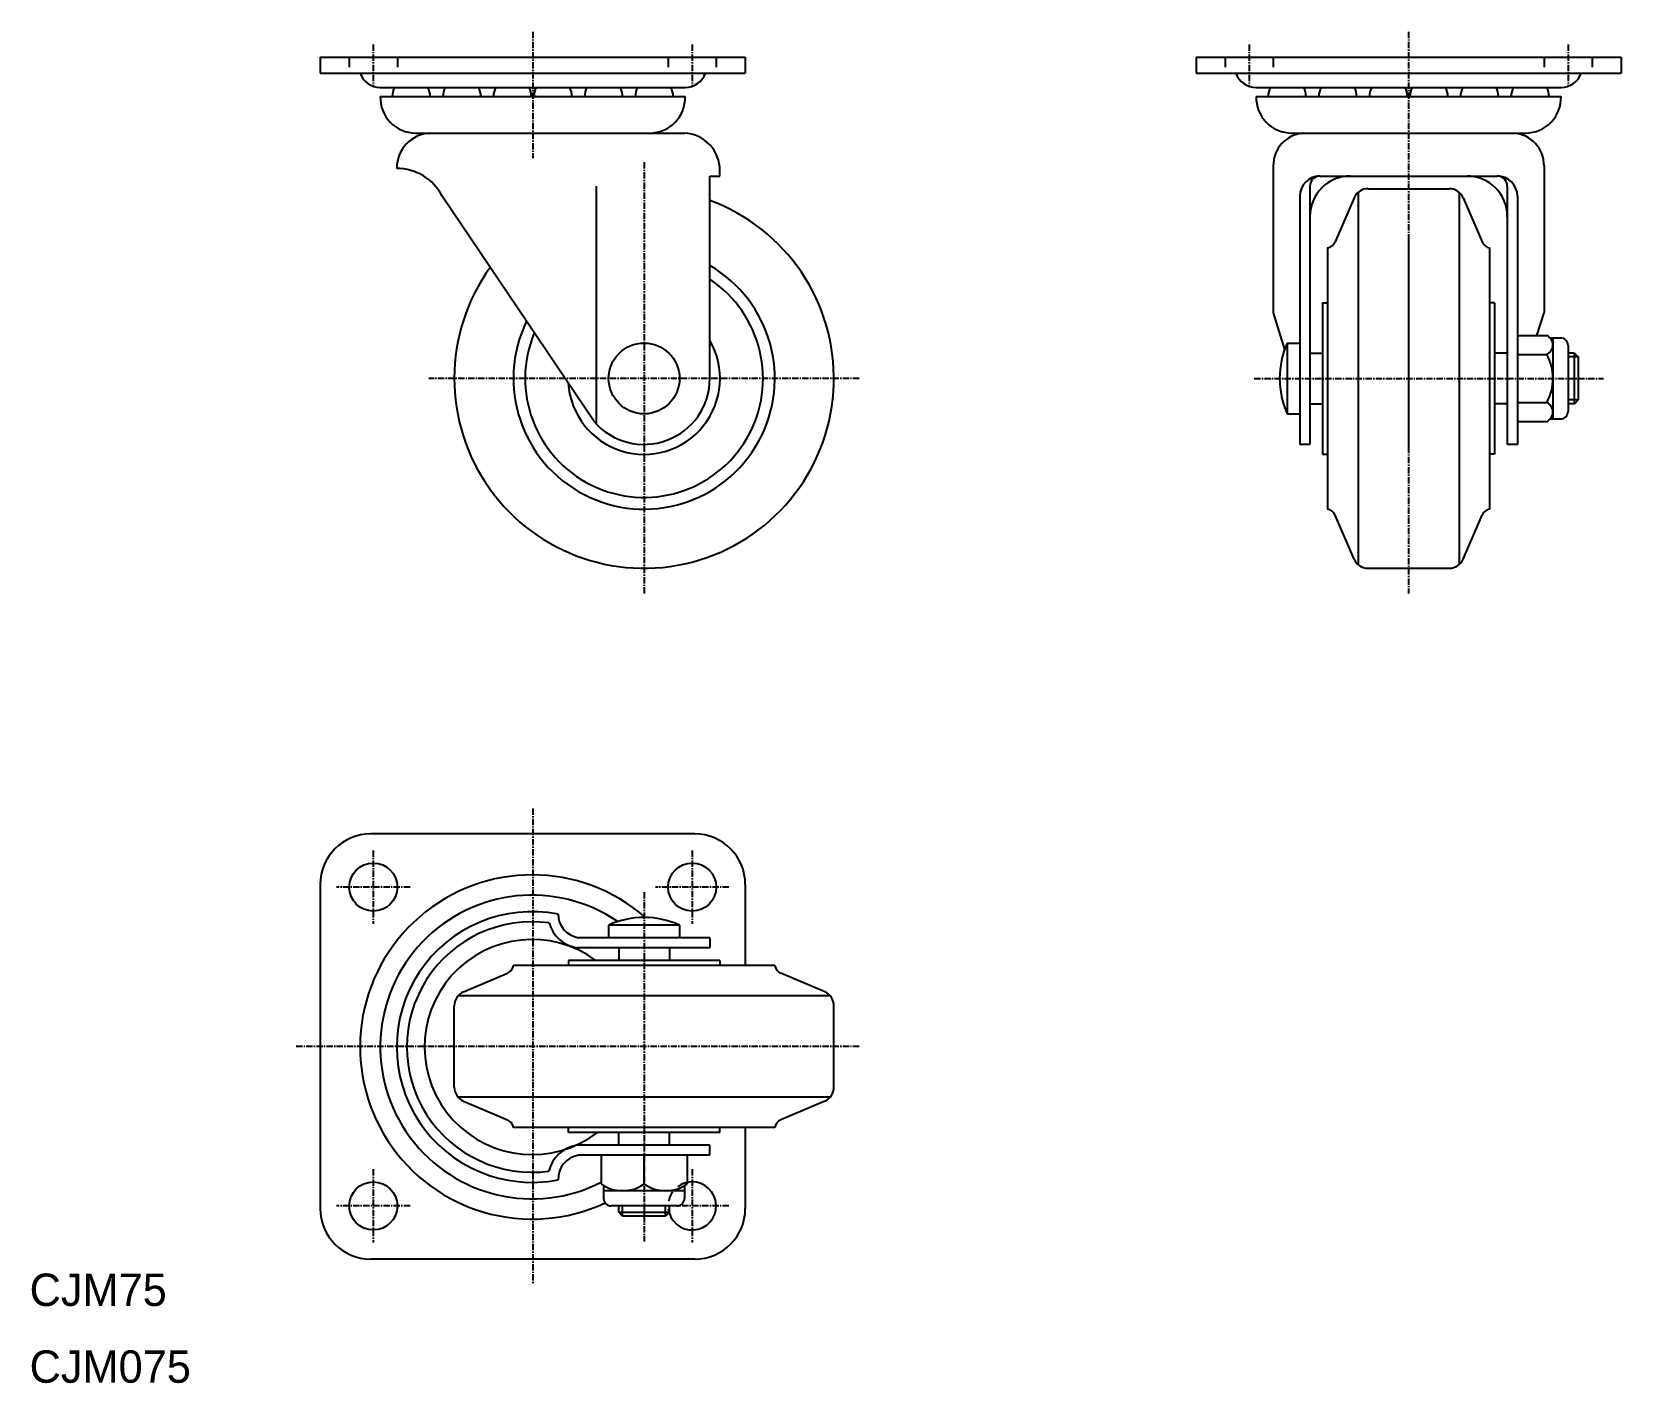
# Model space of a CAD drawing. Extents: x 0 to 314, y 0 to 267.
import ezdxf

# ---------------------------------------------------------------- set-up
doc = ezdxf.new("R2010")
doc.units = 0
doc.linetypes.add('CENTER', pattern=[2, 1.25, -0.25, 0.25, -0.25])
doc.linetypes.add('DASHED', pattern=[3.5, 2, -1.5])
doc.layers.get('0').update_dxf_attribs({"linetype": 'CONTINUOUS'})
doc.layers.add('CENTER', color=1, linetype='CENTER')

msp = doc.modelspace()

# ---------------------------------------------------------------- linework, layer by layer
at = {"color": 7, "linetype": 'CONTINUOUS'}
for p, q in [((57.41, 261.94), (141.41, 261.94)), ((57.41, 261.94), (57.41, 258.74)), ((141.41, 261.94), (141.41, 258.74)), ((230.46, 261.94), (314.46, 261.94)), ((230.46, 261.94), (230.46, 258.74)), ((314.46, 261.94), (314.46, 258.74)), ((57.41, 258.74), (141.41, 258.74)), ((78.41, 258.74), (78.41, 258.74)), ((99.41, 258.74), (99.41, 258.74)), ((230.46, 258.74), (314.46, 258.74)), ((69.29, 255.94), (129.53, 255.94)), ((242.34, 255.94), (302.58, 255.94)), ((69.29, 254.14), (129.53, 254.14)), ((242.34, 254.14), (302.58, 254.14)), ((76.29, 246.94), (129.39, 246.94)), ((249.34, 246.94), (295.58, 246.94)), ((136.39, 238.44), (136.39, 239.44)), ((245.71, 240.44), (245.71, 211.44)), ((299.21, 240.44), (299.21, 211.44)), ((111.91, 236.44), (111.91, 189.52)), ((134.39, 198.44), (134.39, 238.44)), ((134.39, 238.44), (136.39, 238.44)), ((252.96, 236.44), (252.96, 185.41)), ((254.96, 238.44), (289.96, 238.44)), ((264.44, 235.94), (280.48, 235.94)), ((291.96, 236.44), (291.96, 185.41)), ((111.53, 189.94), (81.54, 234.44)), ((250.96, 234.44), (250.96, 185.41)), ((261.68, 234.12), (257.96, 225.44)), ((262.46, 235.2), (262.46, 161.68)), ((282.46, 235.2), (282.46, 161.68)), ((283.24, 234.12), (286.96, 225.44)), ((293.96, 234.44), (293.96, 185.41)), ((256.46, 224.26), (256.46, 172.62)), ((288.46, 224.26), (288.46, 172.62)), ((245.71, 211.44), (247.96, 204.18)), ((255.46, 213.41), (255.46, 183.47)), ((255.46, 213.41), (256.46, 213.41)), ((289.46, 213.41), (288.46, 213.41)), ((289.46, 213.41), (289.46, 183.47)), ((297.82, 206.94), (299.21, 211.44)), ((248.46, 205.44), (248.46, 191.44)), ((248.46, 205.44), (250.96, 205.44)), ((293.96, 206.94), (299.76, 206.94)), ((300.44, 206.44), (302.46, 206.44)), ((300.96, 206.44), (300.96, 190.44)), ((303.96, 204.94), (303.96, 191.94)), ((252.96, 203.44), (255.46, 203.44)), ((291.96, 203.44), (289.46, 203.44)), ((293.96, 203.19), (299.76, 203.19)), ((305.21, 203.44), (303.92, 203.44)), ((305.21, 193.44), (305.21, 203.44)), ((305.21, 203.44), (305.96, 202.69)), ((305.96, 202.69), (305.96, 194.19)), ((252.96, 193.44), (255.46, 193.44)), ((291.96, 193.44), (289.46, 193.44)), ((293.96, 193.69), (299.76, 193.69)), ((305.21, 193.44), (303.92, 193.44)), ((305.96, 194.19), (305.21, 193.44)), ((248.46, 191.44), (250.96, 191.44)), ((293.96, 189.94), (299.76, 189.94)), ((300.44, 190.44), (302.46, 190.44)), ((250.96, 185.44), (252.96, 185.44)), ((291.96, 185.44), (293.96, 185.44)), ((255.46, 183.47), (256.46, 183.47)), ((289.46, 183.47), (288.46, 183.47)), ((261.68, 162.76), (257.96, 171.44)), ((283.24, 162.76), (286.96, 171.44)), ((264.44, 160.94), (280.48, 160.94)), ((131.41, 108.44), (67.41, 108.44)), ((57.41, 98.44), (57.41, 34.44)), ((141.41, 98.44), (141.41, 82.44)), ((134.39, 87.94), (108.43, 87.94)), ((128.41, 90.44), (114.41, 90.44)), ((114.41, 90.44), (114.41, 87.94)), ((128.41, 90.44), (128.41, 87.94)), ((134.39, 87.94), (134.39, 85.94)), ((134.39, 85.94), (108.14, 85.94)), ((116.41, 85.94), (116.41, 83.44)), ((126.41, 85.94), (126.41, 83.44)), ((147.23, 82.44), (95.6, 82.44)), ((136.38, 83.44), (106.45, 83.44)), ((106.45, 83.44), (106.45, 82.44)), ((136.38, 83.44), (136.38, 82.44)), ((85.73, 77.22), (94.41, 80.94)), ((157.1, 77.22), (148.41, 80.94)), ((158.17, 76.44), (84.66, 76.44)), ((83.91, 58.42), (83.91, 74.46)), ((158.91, 58.42), (158.91, 74.46)), ((158.17, 56.44), (84.66, 56.44)), ((85.73, 55.66), (94.41, 51.94)), ((157.1, 55.66), (148.41, 51.94)), ((147.23, 50.44), (95.6, 50.44)), ((106.45, 49.44), (106.45, 50.44)), ((136.38, 49.44), (136.38, 50.44)), ((141.41, 50.44), (141.41, 34.44)), ((136.38, 49.44), (106.45, 49.44)), ((116.41, 46.94), (116.41, 49.44)), ((126.41, 46.94), (126.41, 49.44)), ((134.39, 46.94), (108.14, 46.94)), ((134.39, 44.94), (108.43, 44.94)), ((112.91, 44.94), (112.91, 39.28)), ((121.41, 39.28), (121.41, 44.94)), ((129.91, 44.94), (129.91, 39.28)), ((134.39, 44.94), (134.39, 46.94)), ((113.41, 38.96), (113.41, 36.44)), ((129.41, 37.94), (113.41, 37.94)), ((129.41, 38.96), (129.41, 36.44)), ((127.91, 34.94), (114.91, 34.94)), ((116.41, 33.69), (116.41, 34.94)), ((126.41, 33.69), (126.41, 34.94)), ((116.41, 33.69), (126.41, 33.69)), ((117.16, 32.94), (116.41, 33.69)), ((125.66, 32.94), (117.16, 32.94)), ((126.41, 33.69), (125.66, 32.94)), ((131.41, 24.44), (67.41, 24.44))]:
    msp.add_line(p, q, dxfattribs=at)
at = {"color": 3, "linetype": 'DASHED'}
for p, q in [((63.16, 261.94), (63.16, 258.74)), ((72.66, 261.94), (72.66, 258.74)), ((126.16, 261.94), (126.16, 258.74)), ((135.66, 261.94), (135.66, 258.74)), ((236.21, 261.94), (236.21, 258.74)), ((245.71, 261.94), (245.71, 258.74)), ((299.21, 261.94), (299.21, 258.74)), ((308.71, 261.94), (308.71, 258.74))]:
    msp.add_line(p, q, dxfattribs=at)
at = {"color": 3, "linetype": 'CONTINUOUS'}
for p, q in [((305.96, 202.69), (303.96, 202.69)), ((305.96, 194.19), (303.96, 194.19)), ((117.16, 32.94), (117.16, 34.94)), ((125.66, 32.94), (125.66, 34.94))]:
    msp.add_line(p, q, dxfattribs=at)
at = {"color": 7, "linetype": 'CONTINUOUS'}
for centre, radius in [((121.41, 198.44), 7), ((67.91, 97.94), 4.75), ((130.91, 97.94), 4.75), ((67.91, 34.94), 4.75)]:
    msp.add_circle(centre, radius, dxfattribs=at)
for centre, radius, start, end in [((69.29, 260.2), 4.26, 200.016, 270), ((129.53, 260.2), 4.26, 270, 339.984), ((242.34, 260.2), 4.26, 200.016, 270), ((302.58, 260.2), 4.26, 270, 339.984), ((75.41, 254.14), 3.75, 151.3146, 180), ((75.41, 254.14), 3.75, 0, 28.6854), ((85.41, 254.14), 3.75, 151.3146, 180), ((85.41, 254.14), 3.75, 0, 28.6854), ((95.41, 254.14), 3.75, 151.3146, 180), ((95.41, 254.14), 3.75, 0, 28.6854), ((103.41, 254.14), 3.75, 151.3146, 180), ((103.41, 254.14), 3.75, 0, 28.6854), ((113.41, 254.14), 3.75, 151.3146, 180), ((113.41, 254.14), 3.75, 0, 28.6854), ((123.41, 254.14), 3.75, 151.3146, 180), ((123.41, 254.14), 3.75, 0, 28.6854), ((248.46, 254.14), 3.75, 151.3146, 180), ((248.46, 254.14), 3.75, 0, 28.6854), ((258.46, 254.14), 3.75, 151.3146, 180), ((258.46, 254.14), 3.75, 0, 28.6854), ((268.46, 254.14), 3.75, 151.3146, 180), ((268.46, 254.14), 3.75, 0, 28.6854), ((276.46, 254.14), 3.75, 151.3146, 180), ((276.46, 254.14), 3.75, 0, 28.6854), ((286.46, 254.14), 3.75, 151.3146, 180), ((286.46, 254.14), 3.75, 0, 28.6854), ((296.46, 254.14), 3.75, 151.3146, 180), ((296.46, 254.14), 3.75, 0, 28.6854), ((76.29, 253.94), 7, 178.3861, 270), ((122.53, 253.94), 7, 270, 1.6139), ((249.34, 253.94), 7, 178.3861, 270), ((295.58, 253.94), 7, 270, 1.6139), ((79.49, 240.01), 6.94, 93.6567, 180.5855), ((128.95, 239.51), 7.44, 359.4526, 86.5975), ((252.16, 240.51), 6.44, 93.9521, 180.6292), ((292.77, 240.51), 6.44, 359.3708, 86.0479), ((72.54, 229.83), 10.11, 27.1409, 90), ((254.96, 234.44), 4, 90, 180), ((260.96, 230.44), 8, 90, 180), ((254.96, 236.44), 2, 90, 180), ((264.44, 232.94), 3, 90, 156.8014), ((280.48, 232.94), 3, 23.1986, 90), ((283.96, 230.44), 8, 0, 90), ((289.96, 234.44), 4, 0, 90), ((289.96, 236.44), 2, 0, 90), ((121.41, 198.44), 37.5, 144.1691, 69.749), ((256.12, 226.23), 2, 279.7381, 336.8014), ((288.8, 226.23), 2, 203.1986, 260.2619), ((121.41, 198.44), 25.82, 154.067, 59.8161), ((121.41, 198.44), 23.5, 157.3976, 56.4722), ((121.41, 198.44), 15, 183.6399, 30.0558), ((264.05, 198.44), 17.08, 155.8105, 204.1895), ((298.9, 205.07), 2.06, 294.7554, 65.2446), ((302.46, 204.94), 1.5, 0, 90), ((290.96, 198.44), 10, 331.6406, 28.3594), ((121.39, 198.41), 13, 220.6764, 0.118), ((298.9, 191.82), 2.06, 294.7554, 65.2446), ((302.46, 191.94), 1.5, 270, 0), ((256.12, 170.65), 2, 23.1986, 80.2619), ((288.8, 170.65), 2, 99.7381, 156.8014), ((264.44, 163.94), 3, 203.1986, 270), ((280.48, 163.94), 3, 270, 336.8014), ((67.41, 98.44), 10, 90, 180), ((131.41, 98.44), 10, 0, 90), ((99.29, 66.34), 34, 48.8463, 295.0886), ((99.29, 66.34), 30, 55.7083, 297.0026), ((99.29, 66.34), 26.75, 78.9633, 281.0453), ((99.29, 66.34), 24.75, 82.2182, 277.6576), ((109.13, 92.6), 4.71, 180.122, 261.5265), ((121.41, 74.86), 17.08, 65.8105, 114.1895), ((109.13, 92.6), 6.71, 195.0471, 261.5265), ((99.29, 66.34), 21.25, 53.5912, 307.3261), ((93.63, 82.78), 2, 293.1986, 350.2619), ((149.2, 82.78), 2, 189.7381, 246.8014), ((86.91, 74.46), 3, 113.1986, 180), ((155.91, 74.46), 3, 0, 66.8014), ((86.91, 58.42), 3, 180, 246.8014), ((155.91, 58.42), 3, 293.1986, 0), ((93.63, 50.1), 2, 9.7381, 66.8014), ((149.2, 50.1), 2, 113.1986, 170.2619), ((109.13, 40.28), 6.71, 98.4735, 166.8125), ((109.13, 40.28), 4.71, 98.4735, 182.35), ((117.16, 45.35), 7.41, 235.0067, 304.9933), ((125.66, 45.35), 7.41, 235.0067, 304.9933), ((130.91, 34.94), 4.75, 196.0655, 102.1532), ((114.91, 36.44), 1.5, 180, 270), ((127.91, 36.44), 1.5, 270, 0), ((67.41, 34.44), 10, 180, 270), ((131.41, 34.44), 10, 270, 0)]:
    msp.add_arc(centre, radius, start, end, dxfattribs=at)
at = {"color": 3, "linetype": 'DASHED'}
msp.add_arc((130.91, 34.94), 4.75, 102.1532, 196.0655, dxfattribs=at)
at = {"layer": 'CENTER', "color": 1, "linetype": 'CENTER'}
for p, q in [((99.41, 266.94), (99.41, 241.94)), ((272.46, 266.94), (272.46, 155.94)), ((67.91, 264.44), (67.91, 256.24)), ((130.91, 264.44), (130.91, 256.24)), ((240.96, 264.44), (240.96, 256.24)), ((303.96, 264.44), (303.96, 256.24)), ((121.41, 241.19), (121.41, 155.69)), ((272.46, 225.94), (272.46, 183.93)), ((163.91, 198.44), (78.91, 198.44)), ((241.96, 198.44), (310.96, 198.44)), ((99.41, 113.44), (99.41, 19.44)), ((67.91, 105.19), (67.91, 90.69)), ((130.91, 105.19), (130.91, 90.69)), ((75.16, 97.94), (60.66, 97.94)), ((138.16, 97.94), (123.66, 97.94)), ((121.41, 96.94), (121.41, 27.94)), ((163.91, 66.44), (52.41, 66.44)), ((67.91, 42.19), (67.91, 27.69)), ((130.91, 42.19), (130.91, 27.69)), ((75.16, 34.94), (60.66, 34.94)), ((138.16, 34.94), (123.66, 34.94))]:
    msp.add_line(p, q, dxfattribs=at)

# ---------------------------------------------------------------- texts
for s, p in [('CJM75', (0, 15.17)), ('CJM075', (0, 0))]:
    msp.add_text(s, height=6.4).set_placement(p)

doc.saveas('drawing.dxf')
